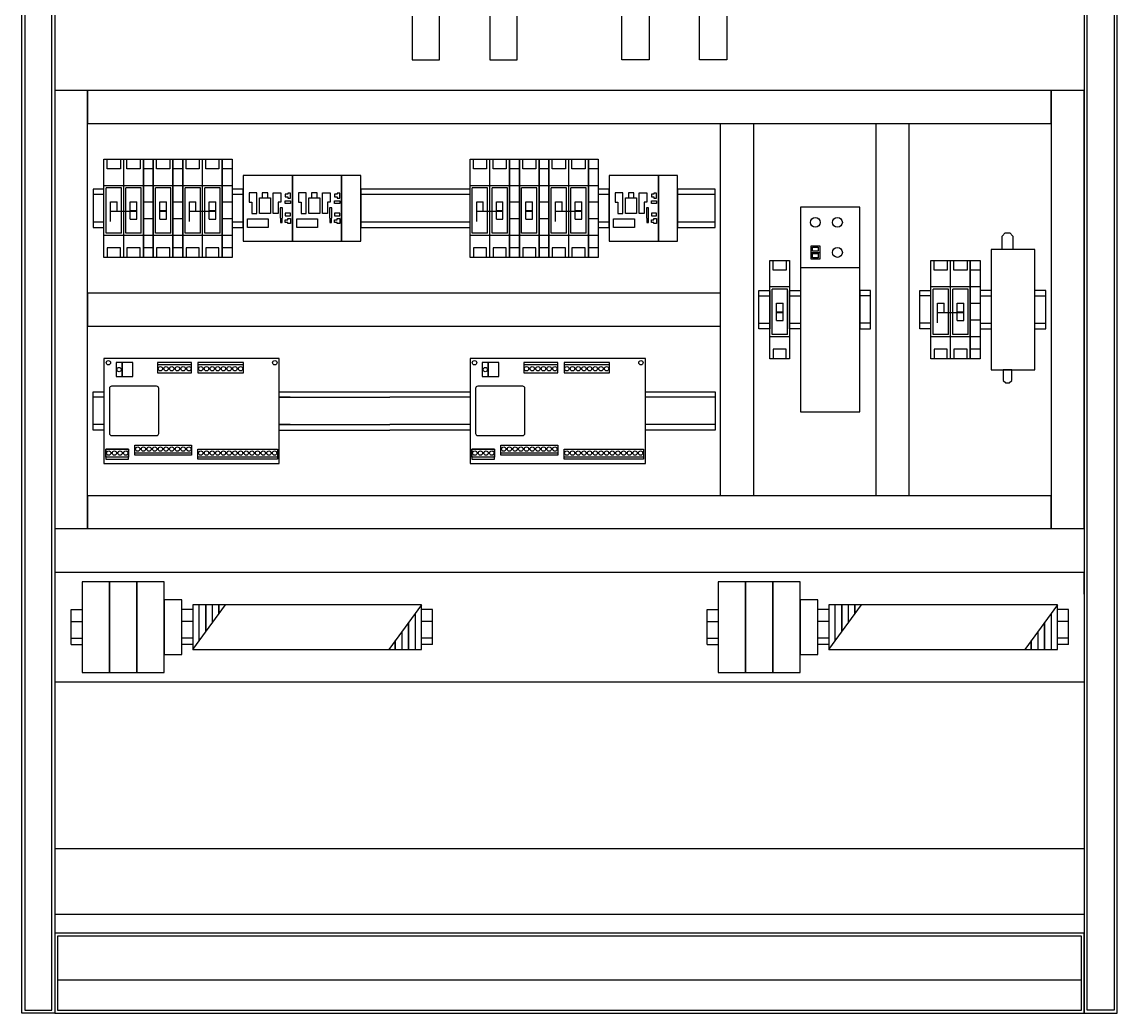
# Model space of a CAD drawing. Header units: millimetres. Extents: x 3151 to 30896, y 1337 to 7086.
# Drawn here: x 21744 to 22744, y 4337 to 5242 of the extents above; entities that cross this region are included whole.
import ezdxf

# ---------------------------------------------------------------- set-up
doc = ezdxf.new("R2010")
doc.units = ezdxf.units.MM

msp = doc.modelspace()

# ---------------------------------------------------------------- linework, layer by layer
at = {"color": 7}
for p, q in [((21743.8, 4336.7), (21743.8, 6536.7)), ((21746.5, 6534), (21746.5, 4339.3)), ((21771.2, 4339.3), (21771.2, 6534)), ((21773.8, 6536.7), (21773.8, 4336.7)), ((22713.8, 6536.7), (22713.8, 4336.7)), ((22716.5, 4339.3), (22716.5, 6534)), ((22741.2, 6534), (22741.2, 4339.3)), ((22743.8, 4336.7), (22743.8, 6536.7)), ((22100.2, 5247.3), (22100.2, 5207.3)), ((22125.2, 5207.3), (22125.2, 5247.3)), ((22171.2, 5247.3), (22171.2, 5207.3)), ((22196.2, 5207.3), (22196.2, 5247.3)), ((22291.5, 5207.3), (22291.5, 5247.3)), ((22316.5, 5247.3), (22316.5, 5207.3)), ((22362.5, 5207.3), (22362.5, 5247.3)), ((22387.5, 5247.3), (22387.5, 5207.3)), ((22100.2, 5207.3), (22125.2, 5207.3)), ((22171.2, 5207.3), (22196.2, 5207.3)), ((22316.5, 5207.3), (22291.5, 5207.3)), ((22387.5, 5207.3), (22362.5, 5207.3)), ((21803.8, 5179.2), (21773.8, 5179.2)), ((21773.8, 5179.2), (21773.8, 4779.2)), ((22713.8, 5179.2), (21773.8, 5179.2)), ((21773.8, 5179.2), (21773.8, 4779.2)), ((21803.8, 4779.2), (21803.8, 5179.2)), ((22683.8, 5179.2), (21803.8, 5179.2)), ((21803.8, 5179.2), (21803.8, 5149.2)), ((22683.8, 5149.2), (22683.8, 5179.2)), ((22713.8, 5179.2), (22683.8, 5179.2)), ((22683.8, 5179.2), (22683.8, 4779.2)), ((22713.8, 4779.2), (22713.8, 5179.2)), ((22713.8, 4779.2), (22713.8, 5179.2)), ((21803.8, 5149.2), (22683.8, 5149.2)), ((22381.8, 4809.2), (22381.8, 5149.2)), ((22381.8, 5149.2), (22411.8, 5149.2)), ((22411.8, 5149.2), (22411.8, 4809.2)), ((22523.8, 4809.2), (22523.8, 5149.2)), ((22523.8, 5149.2), (22553.8, 5149.2)), ((22553.8, 5149.2), (22553.8, 4809.2)), ((21818.8, 5026.7), (21818.8, 5116.7)), ((21818.8, 5116.7), (21836.8, 5116.7)), ((21821.8, 5107.7), (21821.8, 5116.7)), ((21833.8, 5116.7), (21833.8, 5107.7)), ((21836.8, 5026.7), (21836.8, 5116.7)), ((21836.8, 5116.7), (21854.8, 5116.7)), ((21839.8, 5107.7), (21839.8, 5116.7)), ((21851.8, 5116.7), (21851.8, 5107.7)), ((21854.8, 5116.7), (21854.8, 5026.7)), ((21854.8, 5116.7), (21854.8, 5026.7)), ((21854.8, 5116.7), (21863.8, 5116.7)), ((21854.8, 5026.7), (21854.8, 5116.7)), ((21863.8, 5116.7), (21881.8, 5116.7)), ((21863.8, 5026.7), (21863.8, 5116.7)), ((21863.8, 5116.7), (21863.8, 5026.7)), ((21866.8, 5107.7), (21866.8, 5116.7)), ((21878.8, 5116.7), (21878.8, 5107.7)), ((21881.8, 5116.7), (21881.8, 5026.7)), ((21881.8, 5116.7), (21881.8, 5026.7)), ((21881.8, 5116.7), (21890.8, 5116.7)), ((21881.8, 5026.7), (21881.8, 5116.7)), ((21890.8, 5026.7), (21890.8, 5116.7)), ((21890.8, 5116.7), (21908.8, 5116.7)), ((21890.8, 5116.7), (21890.8, 5026.7)), ((21893.8, 5107.7), (21893.8, 5116.7)), ((21905.8, 5116.7), (21905.8, 5107.7)), ((21908.8, 5026.7), (21908.8, 5116.7)), ((21908.8, 5116.7), (21926.8, 5116.7)), ((21911.8, 5107.7), (21911.8, 5116.7)), ((21923.8, 5116.7), (21923.8, 5107.7)), ((21926.8, 5116.7), (21926.8, 5026.7)), ((21926.8, 5116.7), (21926.8, 5026.7)), ((21926.8, 5116.7), (21935.8, 5116.7)), ((21926.8, 5026.7), (21926.8, 5116.7)), ((21935.8, 5116.7), (21935.8, 5026.7)), ((22153.1, 5026.7), (22153.1, 5116.7)), ((22153.1, 5116.7), (22171.1, 5116.7)), ((22156.1, 5107.7), (22156.1, 5116.7)), ((22168.1, 5116.7), (22168.1, 5107.7)), ((22171.1, 5026.7), (22171.1, 5116.7)), ((22171.1, 5116.7), (22189.1, 5116.7)), ((22174.1, 5107.7), (22174.1, 5116.7)), ((22186.1, 5116.7), (22186.1, 5107.7)), ((22189.1, 5116.7), (22189.1, 5026.7)), ((22189.1, 5116.7), (22189.1, 5026.7)), ((22189.1, 5116.7), (22198.1, 5116.7)), ((22189.1, 5026.7), (22189.1, 5116.7)), ((22198.1, 5116.7), (22216.1, 5116.7)), ((22198.1, 5026.7), (22198.1, 5116.7)), ((22198.1, 5116.7), (22198.1, 5026.7)), ((22201.1, 5107.7), (22201.1, 5116.7)), ((22213.1, 5116.7), (22213.1, 5107.7)), ((22216.1, 5116.7), (22216.1, 5026.7)), ((22216.1, 5116.7), (22216.1, 5026.7)), ((22216.1, 5116.7), (22225.1, 5116.7)), ((22216.1, 5026.7), (22216.1, 5116.7)), ((22225.1, 5026.7), (22225.1, 5116.7)), ((22225.1, 5116.7), (22243.1, 5116.7)), ((22225.1, 5116.7), (22225.1, 5026.7)), ((22228.1, 5107.7), (22228.1, 5116.7)), ((22240.1, 5116.7), (22240.1, 5107.7)), ((22243.1, 5026.7), (22243.1, 5116.7)), ((22243.1, 5116.7), (22261.1, 5116.7)), ((22246.1, 5107.7), (22246.1, 5116.7)), ((22258.1, 5116.7), (22258.1, 5107.7)), ((22261.1, 5116.7), (22261.1, 5026.7)), ((22261.1, 5116.7), (22261.1, 5026.7)), ((22261.1, 5116.7), (22270.1, 5116.7)), ((22261.1, 5026.7), (22261.1, 5116.7)), ((22270.1, 5116.7), (22270.1, 5026.7)), ((21833.8, 5107.7), (21821.8, 5107.7)), ((21851.8, 5107.7), (21839.8, 5107.7)), ((21863.8, 5107.7), (21854.8, 5107.7)), ((21878.8, 5107.7), (21866.8, 5107.7)), ((21890.8, 5107.7), (21881.8, 5107.7)), ((21905.8, 5107.7), (21893.8, 5107.7)), ((21923.8, 5107.7), (21911.8, 5107.7)), ((21935.8, 5107.7), (21926.8, 5107.7)), ((21990.8, 5101.7), (21945.8, 5101.7)), ((21945.8, 5101.7), (21945.8, 5041.7)), ((21990.8, 5041.7), (21990.8, 5101.7)), ((22035.8, 5101.7), (21990.8, 5101.7)), ((21990.8, 5101.7), (21990.8, 5041.7)), ((22053.3, 5101.7), (22035.8, 5101.7)), ((22035.8, 5101.7), (22035.8, 5041.7)), ((22035.8, 5041.7), (22035.8, 5101.7)), ((22053.3, 5041.7), (22053.3, 5101.7)), ((22168.1, 5107.7), (22156.1, 5107.7)), ((22186.1, 5107.7), (22174.1, 5107.7)), ((22198.1, 5107.7), (22189.1, 5107.7)), ((22213.1, 5107.7), (22201.1, 5107.7)), ((22225.1, 5107.7), (22216.1, 5107.7)), ((22240.1, 5107.7), (22228.1, 5107.7)), ((22258.1, 5107.7), (22246.1, 5107.7)), ((22270.1, 5107.7), (22261.1, 5107.7)), ((22325.1, 5101.7), (22280.1, 5101.7)), ((22280.1, 5101.7), (22280.1, 5041.7)), ((22342.6, 5101.7), (22325.1, 5101.7)), ((22325.1, 5101.7), (22325.1, 5041.7)), ((22325.1, 5041.7), (22325.1, 5101.7)), ((22342.6, 5041.7), (22342.6, 5101.7)), ((21836.8, 5092.4), (21818.8, 5092.4)), ((21820.8, 5048.9), (21820.8, 5090.4)), ((21834.8, 5090.4), (21820.8, 5090.4)), ((21834.8, 5048.9), (21834.8, 5090.4)), ((21854.8, 5092.4), (21836.8, 5092.4)), ((21838.8, 5048.9), (21838.8, 5090.4)), ((21852.8, 5090.4), (21838.8, 5090.4)), ((21852.8, 5048.9), (21852.8, 5090.4)), ((21863.8, 5092.4), (21854.8, 5092.4)), ((21881.8, 5092.4), (21863.8, 5092.4)), ((21879.8, 5090.4), (21865.8, 5090.4)), ((21865.8, 5048.9), (21865.8, 5090.4)), ((21879.8, 5048.9), (21879.8, 5090.4)), ((21890.8, 5092.4), (21881.8, 5092.4)), ((21908.8, 5092.4), (21890.8, 5092.4)), ((21892.8, 5048.9), (21892.8, 5090.4)), ((21906.8, 5090.4), (21892.8, 5090.4)), ((21906.8, 5048.9), (21906.8, 5090.4)), ((21926.8, 5092.4), (21908.8, 5092.4)), ((21910.8, 5048.9), (21910.8, 5090.4)), ((21924.8, 5090.4), (21910.8, 5090.4)), ((21924.8, 5048.9), (21924.8, 5090.4)), ((21935.8, 5092.4), (21926.8, 5092.4)), ((22171.1, 5092.4), (22153.1, 5092.4)), ((22155.1, 5048.9), (22155.1, 5090.4)), ((22169.1, 5090.4), (22155.1, 5090.4)), ((22169.1, 5048.9), (22169.1, 5090.4)), ((22189.1, 5092.4), (22171.1, 5092.4)), ((22173.1, 5048.9), (22173.1, 5090.4)), ((22187.1, 5090.4), (22173.1, 5090.4)), ((22187.1, 5048.9), (22187.1, 5090.4)), ((22198.1, 5092.4), (22189.1, 5092.4)), ((22216.1, 5092.4), (22198.1, 5092.4)), ((22214.1, 5090.4), (22200.1, 5090.4)), ((22200.1, 5048.9), (22200.1, 5090.4)), ((22214.1, 5048.9), (22214.1, 5090.4)), ((22225.1, 5092.4), (22216.1, 5092.4)), ((22243.1, 5092.4), (22225.1, 5092.4)), ((22227.1, 5048.9), (22227.1, 5090.4)), ((22241.1, 5090.4), (22227.1, 5090.4)), ((22241.1, 5048.9), (22241.1, 5090.4)), ((22261.1, 5092.4), (22243.1, 5092.4)), ((22245.1, 5048.9), (22245.1, 5090.4)), ((22259.1, 5090.4), (22245.1, 5090.4)), ((22259.1, 5048.9), (22259.1, 5090.4)), ((22270.1, 5092.4), (22261.1, 5092.4)), ((21818.8, 5089.2), (21808.8, 5089.2)), ((21808.8, 5089.2), (21808.8, 5054.2)), ((21818.8, 5084.2), (21808.8, 5084.2)), ((21818.8, 5054.2), (21818.8, 5089.2)), ((21945.8, 5089.2), (21935.8, 5089.2)), ((21935.8, 5089.2), (21935.8, 5054.2)), ((21945.8, 5084.2), (21935.8, 5084.2)), ((21945.8, 5054.2), (21945.8, 5089.2)), ((21958.3, 5085.9), (21951.3, 5085.9)), ((21951.3, 5085.9), (21951.3, 5077.4)), ((21958.3, 5066.9), (21958.3, 5085.9)), ((21960.8, 5081.4), (21970.8, 5081.4)), ((21960.8, 5066.9), (21960.8, 5081.4)), ((21968.3, 5085.9), (21963.3, 5085.9)), ((21963.3, 5085.9), (21963.3, 5081.4)), ((21963.3, 5081.4), (21968.3, 5081.4)), ((21968.3, 5081.4), (21968.3, 5085.9)), ((21970.8, 5081.4), (21970.8, 5066.9)), ((21973.3, 5066.9), (21973.3, 5085.9)), ((21973.3, 5085.9), (21980.3, 5085.9)), ((21980.3, 5085.9), (21980.3, 5077.4)), ((21986.7, 5084.5), (21984.3, 5084.5)), ((21984.3, 5084.5), (21984.3, 5082.2)), ((21984.3, 5082.2), (21986.7, 5082.2)), ((21989.1, 5085.7), (21986.7, 5085.7)), ((21986.7, 5085.7), (21986.7, 5084.5)), ((21986.7, 5082.2), (21986.7, 5081)), ((21986.7, 5081), (21989.1, 5081)), ((21989.1, 5081), (21989.1, 5085.7)), ((22003.3, 5085.9), (21996.3, 5085.9)), ((21996.3, 5085.9), (21996.3, 5077.4)), ((22003.3, 5066.9), (22003.3, 5085.9)), ((22005.8, 5081.4), (22015.8, 5081.4)), ((22005.8, 5066.9), (22005.8, 5081.4)), ((22013.3, 5085.9), (22008.3, 5085.9)), ((22008.3, 5085.9), (22008.3, 5081.4)), ((22008.3, 5081.4), (22013.3, 5081.4)), ((22013.3, 5081.4), (22013.3, 5085.9)), ((22015.8, 5081.4), (22015.8, 5066.9)), ((22018.3, 5066.9), (22018.3, 5085.9)), ((22018.3, 5085.9), (22025.3, 5085.9)), ((22025.3, 5085.9), (22025.3, 5077.4)), ((22031.7, 5084.5), (22029.3, 5084.5)), ((22029.3, 5084.5), (22029.3, 5082.2)), ((22029.3, 5082.2), (22031.7, 5082.2)), ((22034.1, 5085.7), (22031.7, 5085.7)), ((22031.7, 5085.7), (22031.7, 5084.5)), ((22031.7, 5082.2), (22031.7, 5081)), ((22031.7, 5081), (22034.1, 5081)), ((22034.1, 5081), (22034.1, 5085.7)), ((22153.1, 5089.2), (22053.3, 5089.2)), ((22053.3, 5089.2), (22053.3, 5054.2)), ((22153.1, 5084.2), (22053.3, 5084.2)), ((22153.1, 5054.2), (22153.1, 5089.2)), ((22280.1, 5089.2), (22270.1, 5089.2)), ((22270.1, 5089.2), (22270.1, 5054.2)), ((22280.1, 5084.2), (22270.1, 5084.2)), ((22280.1, 5054.2), (22280.1, 5089.2)), ((22292.6, 5085.9), (22285.6, 5085.9)), ((22285.6, 5085.9), (22285.6, 5077.4)), ((22292.6, 5066.9), (22292.6, 5085.9)), ((22295.1, 5081.4), (22305.1, 5081.4)), ((22295.1, 5066.9), (22295.1, 5081.4)), ((22302.6, 5085.9), (22297.6, 5085.9)), ((22297.6, 5085.9), (22297.6, 5081.4)), ((22297.6, 5081.4), (22302.6, 5081.4)), ((22302.6, 5081.4), (22302.6, 5085.9)), ((22305.1, 5081.4), (22305.1, 5066.9)), ((22307.6, 5066.9), (22307.6, 5085.9)), ((22307.6, 5085.9), (22314.6, 5085.9)), ((22314.6, 5085.9), (22314.6, 5077.4)), ((22321, 5084.5), (22318.6, 5084.5)), ((22318.6, 5084.5), (22318.6, 5082.2)), ((22318.6, 5082.2), (22321, 5082.2)), ((22323.4, 5085.7), (22321, 5085.7)), ((22321, 5085.7), (22321, 5084.5)), ((22321, 5082.2), (22321, 5081)), ((22321, 5081), (22323.4, 5081)), ((22323.4, 5081), (22323.4, 5085.7)), ((22376.8, 5089.2), (22342.6, 5089.2)), ((22342.6, 5089.2), (22342.6, 5054.2)), ((22376.8, 5084.2), (22342.6, 5084.2)), ((22376.8, 5054.2), (22376.8, 5089.2)), ((21824.8, 5077.7), (21830.8, 5077.7)), ((21824.8, 5059.7), (21824.8, 5077.7)), ((21830.8, 5068.7), (21830.8, 5077.7)), ((21842.8, 5077.7), (21848.8, 5077.7)), ((21842.8, 5061.7), (21842.8, 5077.7)), ((21848.8, 5061.7), (21848.8, 5077.7)), ((21863.8, 5077.2), (21854.8, 5077.2)), ((21869.8, 5077.7), (21875.8, 5077.7)), ((21869.8, 5061.7), (21869.8, 5077.7)), ((21875.8, 5061.7), (21875.8, 5077.7)), ((21890.8, 5077.2), (21881.8, 5077.2)), ((21896.8, 5077.7), (21902.8, 5077.7)), ((21896.8, 5059.7), (21896.8, 5077.7)), ((21902.8, 5068.7), (21902.8, 5077.7)), ((21914.8, 5077.7), (21920.8, 5077.7)), ((21914.8, 5061.7), (21914.8, 5077.7)), ((21920.8, 5061.7), (21920.8, 5077.7)), ((21935.8, 5077.2), (21926.8, 5077.2)), ((21951.3, 5077.4), (21953.8, 5077.4)), ((21953.8, 5077.4), (21953.8, 5066.9)), ((21980.3, 5077.4), (21977.8, 5077.4)), ((21977.8, 5077.4), (21977.8, 5066.9)), ((21981.8, 5072.2), (21979.8, 5072.2)), ((21979.8, 5072.2), (21979.8, 5062.7)), ((21981.8, 5062.7), (21981.8, 5072.2)), ((21984.3, 5078.4), (21989.1, 5078.4)), ((21984.3, 5076), (21984.3, 5078.4)), ((21989.1, 5076), (21984.3, 5076)), ((21989.1, 5078.4), (21989.1, 5076)), ((21996.3, 5077.4), (21998.8, 5077.4)), ((21998.8, 5077.4), (21998.8, 5066.9)), ((22025.3, 5077.4), (22022.8, 5077.4)), ((22022.8, 5077.4), (22022.8, 5066.9)), ((22026.8, 5072.2), (22024.8, 5072.2)), ((22024.8, 5072.2), (22024.8, 5062.7)), ((22026.8, 5062.7), (22026.8, 5072.2)), ((22029.3, 5078.4), (22034.1, 5078.4)), ((22029.3, 5076), (22029.3, 5078.4)), ((22034.1, 5076), (22029.3, 5076)), ((22034.1, 5078.4), (22034.1, 5076)), ((22159.1, 5077.7), (22165.1, 5077.7)), ((22159.1, 5059.7), (22159.1, 5077.7)), ((22165.1, 5068.7), (22165.1, 5077.7)), ((22177.1, 5077.7), (22183.1, 5077.7)), ((22177.1, 5061.7), (22177.1, 5077.7)), ((22183.1, 5061.7), (22183.1, 5077.7)), ((22198.1, 5077.2), (22189.1, 5077.2)), ((22204.1, 5077.7), (22210.1, 5077.7)), ((22204.1, 5061.7), (22204.1, 5077.7)), ((22210.1, 5061.7), (22210.1, 5077.7)), ((22225.1, 5077.2), (22216.1, 5077.2)), ((22231.1, 5077.7), (22237.1, 5077.7)), ((22231.1, 5059.7), (22231.1, 5077.7)), ((22237.1, 5068.7), (22237.1, 5077.7)), ((22249.1, 5077.7), (22255.1, 5077.7)), ((22249.1, 5061.7), (22249.1, 5077.7)), ((22255.1, 5061.7), (22255.1, 5077.7)), ((22270.1, 5077.2), (22261.1, 5077.2)), ((22285.6, 5077.4), (22288.1, 5077.4)), ((22288.1, 5077.4), (22288.1, 5066.9)), ((22314.6, 5077.4), (22312.1, 5077.4)), ((22312.1, 5077.4), (22312.1, 5066.9)), ((22316.1, 5072.2), (22314.1, 5072.2)), ((22314.1, 5072.2), (22314.1, 5062.7)), ((22316.1, 5062.7), (22316.1, 5072.2)), ((22318.6, 5078.4), (22323.4, 5078.4)), ((22318.6, 5076), (22318.6, 5078.4)), ((22323.4, 5076), (22318.6, 5076)), ((22323.4, 5078.4), (22323.4, 5076)), ((22508.8, 5072.7), (22454.8, 5072.7)), ((22454.8, 5072.7), (22454.8, 5017.6)), ((22508.8, 5072.7), (22454.8, 5072.7)), ((22454.8, 5072.7), (22454.8, 4885.7)), ((22508.8, 5017.6), (22508.8, 5072.7)), ((22508.8, 4885.7), (22508.8, 5072.7)), ((21848.8, 5068.7), (21824.8, 5068.7)), ((21842.8, 5069.7), (21848.8, 5069.7)), ((21842.8, 5061.7), (21848.8, 5061.7)), ((21863.8, 5062.2), (21854.8, 5062.2)), ((21869.8, 5069.7), (21875.8, 5069.7)), ((21875.8, 5068.7), (21869.8, 5068.7)), ((21869.8, 5061.7), (21875.8, 5061.7)), ((21890.8, 5062.2), (21881.8, 5062.2)), ((21920.8, 5068.7), (21896.8, 5068.7)), ((21914.8, 5069.7), (21920.8, 5069.7)), ((21914.8, 5061.7), (21920.8, 5061.7)), ((21935.8, 5062.2), (21926.8, 5062.2)), ((21949.8, 5062.2), (21968.8, 5062.2)), ((21949.8, 5054.2), (21949.8, 5062.2)), ((21953.8, 5066.9), (21958.3, 5066.9)), ((21970.8, 5066.9), (21960.8, 5066.9)), ((21968.8, 5062.2), (21968.8, 5054.2)), ((21977.8, 5066.9), (21973.3, 5066.9)), ((21979.8, 5062.7), (21980.1, 5062.7)), ((21980.1, 5062.7), (21980.1, 5058.7)), ((21980.1, 5062.7), (21980.1, 5058.7)), ((21981.6, 5058.7), (21981.6, 5062.7)), ((21981.6, 5062.7), (21981.8, 5062.7)), ((21989.1, 5067.3), (21984.3, 5067.3)), ((21984.3, 5067.3), (21984.3, 5065)), ((21984.3, 5065), (21989.1, 5065)), ((21984.3, 5058.8), (21984.3, 5061.2)), ((21984.3, 5061.2), (21986.7, 5061.2)), ((21986.7, 5061.2), (21986.7, 5062.3)), ((21986.7, 5062.3), (21989.1, 5062.3)), ((21989.1, 5065), (21989.1, 5067.3)), ((21989.1, 5062.3), (21989.1, 5057.7)), ((21994.8, 5062.2), (22013.8, 5062.2)), ((21994.8, 5054.2), (21994.8, 5062.2)), ((21998.8, 5066.9), (22003.3, 5066.9)), ((22015.8, 5066.9), (22005.8, 5066.9)), ((22013.8, 5062.2), (22013.8, 5054.2)), ((22022.8, 5066.9), (22018.3, 5066.9)), ((22024.8, 5062.7), (22025.1, 5062.7)), ((22025.1, 5062.7), (22025.1, 5058.7)), ((22025.1, 5062.7), (22025.1, 5058.7)), ((22026.6, 5058.7), (22026.6, 5062.7)), ((22026.6, 5062.7), (22026.8, 5062.7)), ((22034.1, 5067.3), (22029.3, 5067.3)), ((22029.3, 5067.3), (22029.3, 5065)), ((22029.3, 5065), (22034.1, 5065)), ((22029.3, 5058.8), (22029.3, 5061.2)), ((22029.3, 5061.2), (22031.7, 5061.2)), ((22031.7, 5061.2), (22031.7, 5062.3)), ((22031.7, 5062.3), (22034.1, 5062.3)), ((22034.1, 5065), (22034.1, 5067.3)), ((22034.1, 5062.3), (22034.1, 5057.7)), ((22183.1, 5068.7), (22159.1, 5068.7)), ((22177.1, 5069.7), (22183.1, 5069.7)), ((22177.1, 5061.7), (22183.1, 5061.7)), ((22198.1, 5062.2), (22189.1, 5062.2)), ((22204.1, 5069.7), (22210.1, 5069.7)), ((22210.1, 5068.7), (22204.1, 5068.7)), ((22204.1, 5061.7), (22210.1, 5061.7)), ((22225.1, 5062.2), (22216.1, 5062.2)), ((22255.1, 5068.7), (22231.1, 5068.7)), ((22249.1, 5069.7), (22255.1, 5069.7)), ((22249.1, 5061.7), (22255.1, 5061.7)), ((22270.1, 5062.2), (22261.1, 5062.2)), ((22284.1, 5062.2), (22303.1, 5062.2)), ((22284.1, 5054.2), (22284.1, 5062.2)), ((22288.1, 5066.9), (22292.6, 5066.9)), ((22305.1, 5066.9), (22295.1, 5066.9)), ((22303.1, 5062.2), (22303.1, 5054.2)), ((22312.1, 5066.9), (22307.6, 5066.9)), ((22314.1, 5062.7), (22314.4, 5062.7)), ((22314.4, 5062.7), (22314.4, 5058.7)), ((22314.4, 5062.7), (22314.4, 5058.7)), ((22315.9, 5058.7), (22315.9, 5062.7)), ((22315.9, 5062.7), (22316.1, 5062.7)), ((22323.4, 5067.3), (22318.6, 5067.3)), ((22318.6, 5067.3), (22318.6, 5065)), ((22318.6, 5065), (22323.4, 5065)), ((22318.6, 5058.8), (22318.6, 5061.2)), ((22318.6, 5061.2), (22321, 5061.2)), ((22321, 5061.2), (22321, 5062.3)), ((22321, 5062.3), (22323.4, 5062.3)), ((22323.4, 5065), (22323.4, 5067.3)), ((22323.4, 5062.3), (22323.4, 5057.7)), ((21818.8, 5059.2), (21808.8, 5059.2)), ((21808.8, 5054.2), (21818.8, 5054.2)), ((21945.8, 5059.2), (21935.8, 5059.2)), ((21935.8, 5054.2), (21945.8, 5054.2)), ((21968.8, 5054.2), (21949.8, 5054.2)), ((21980.1, 5058.7), (21981.6, 5058.7)), ((21986.7, 5058.8), (21984.3, 5058.8)), ((21986.7, 5057.7), (21986.7, 5058.8)), ((21989.1, 5057.7), (21986.7, 5057.7)), ((22013.8, 5054.2), (21994.8, 5054.2)), ((22025.1, 5058.7), (22026.6, 5058.7)), ((22031.7, 5058.8), (22029.3, 5058.8)), ((22031.7, 5057.7), (22031.7, 5058.8)), ((22034.1, 5057.7), (22031.7, 5057.7)), ((22153.1, 5059.2), (22053.3, 5059.2)), ((22053.3, 5054.2), (22153.1, 5054.2)), ((22280.1, 5059.2), (22270.1, 5059.2)), ((22270.1, 5054.2), (22280.1, 5054.2)), ((22303.1, 5054.2), (22284.1, 5054.2)), ((22314.4, 5058.7), (22315.9, 5058.7)), ((22321, 5058.8), (22318.6, 5058.8)), ((22321, 5057.7), (22321, 5058.8)), ((22323.4, 5057.7), (22321, 5057.7)), ((22376.8, 5059.2), (22342.6, 5059.2)), ((22342.6, 5054.2), (22376.8, 5054.2)), ((21836.8, 5046.9), (21818.8, 5046.9)), ((21834.8, 5048.9), (21820.8, 5048.9)), ((21854.8, 5046.9), (21836.8, 5046.9)), ((21852.8, 5048.9), (21838.8, 5048.9)), ((21863.8, 5046.9), (21854.8, 5046.9)), ((21881.8, 5046.9), (21863.8, 5046.9)), ((21879.8, 5048.9), (21865.8, 5048.9)), ((21890.8, 5046.9), (21881.8, 5046.9)), ((21908.8, 5046.9), (21890.8, 5046.9)), ((21906.8, 5048.9), (21892.8, 5048.9)), ((21926.8, 5046.9), (21908.8, 5046.9)), ((21924.8, 5048.9), (21910.8, 5048.9)), ((21935.8, 5046.9), (21926.8, 5046.9)), ((21945.8, 5041.7), (21990.8, 5041.7)), ((21990.8, 5041.7), (22035.8, 5041.7)), ((22035.8, 5041.7), (22053.3, 5041.7)), ((22171.1, 5046.9), (22153.1, 5046.9)), ((22169.1, 5048.9), (22155.1, 5048.9)), ((22189.1, 5046.9), (22171.1, 5046.9)), ((22187.1, 5048.9), (22173.1, 5048.9)), ((22198.1, 5046.9), (22189.1, 5046.9)), ((22216.1, 5046.9), (22198.1, 5046.9)), ((22214.1, 5048.9), (22200.1, 5048.9)), ((22225.1, 5046.9), (22216.1, 5046.9)), ((22243.1, 5046.9), (22225.1, 5046.9)), ((22241.1, 5048.9), (22227.1, 5048.9)), ((22261.1, 5046.9), (22243.1, 5046.9)), ((22259.1, 5048.9), (22245.1, 5048.9)), ((22270.1, 5046.9), (22261.1, 5046.9)), ((22280.1, 5041.7), (22325.1, 5041.7)), ((22325.1, 5041.7), (22342.6, 5041.7)), ((22638.8, 5046.2), (22641.8, 5049.2)), ((22638.8, 5034.2), (22638.8, 5046.2)), ((22641.8, 5049.2), (22645.8, 5049.2)), ((22645.8, 5049.2), (22648.8, 5046.2)), ((22648.8, 5046.2), (22648.8, 5034.2)), ((21821.8, 5035.7), (21821.8, 5026.7)), ((21833.8, 5035.7), (21821.8, 5035.7)), ((21833.8, 5026.7), (21833.8, 5035.7)), ((21851.8, 5035.7), (21839.8, 5035.7)), ((21839.8, 5035.7), (21839.8, 5026.7)), ((21851.8, 5026.7), (21851.8, 5035.7)), ((21863.8, 5035.7), (21854.8, 5035.7)), ((21878.8, 5035.7), (21866.8, 5035.7)), ((21866.8, 5035.7), (21866.8, 5026.7)), ((21878.8, 5026.7), (21878.8, 5035.7)), ((21890.8, 5035.7), (21881.8, 5035.7)), ((21893.8, 5035.7), (21893.8, 5026.7)), ((21905.8, 5035.7), (21893.8, 5035.7)), ((21905.8, 5026.7), (21905.8, 5035.7)), ((21923.8, 5035.7), (21911.8, 5035.7)), ((21911.8, 5035.7), (21911.8, 5026.7)), ((21923.8, 5026.7), (21923.8, 5035.7)), ((21935.8, 5035.7), (21926.8, 5035.7)), ((22156.1, 5035.7), (22156.1, 5026.7)), ((22168.1, 5035.7), (22156.1, 5035.7)), ((22168.1, 5026.7), (22168.1, 5035.7)), ((22186.1, 5035.7), (22174.1, 5035.7)), ((22174.1, 5035.7), (22174.1, 5026.7)), ((22186.1, 5026.7), (22186.1, 5035.7)), ((22198.1, 5035.7), (22189.1, 5035.7)), ((22213.1, 5035.7), (22201.1, 5035.7)), ((22201.1, 5035.7), (22201.1, 5026.7)), ((22213.1, 5026.7), (22213.1, 5035.7)), ((22225.1, 5035.7), (22216.1, 5035.7)), ((22228.1, 5035.7), (22228.1, 5026.7)), ((22240.1, 5035.7), (22228.1, 5035.7)), ((22240.1, 5026.7), (22240.1, 5035.7)), ((22258.1, 5035.7), (22246.1, 5035.7)), ((22246.1, 5035.7), (22246.1, 5026.7)), ((22258.1, 5026.7), (22258.1, 5035.7)), ((22270.1, 5035.7), (22261.1, 5035.7)), ((22464.4, 5037.4), (22472.3, 5037.4)), ((22464.4, 5025.4), (22464.4, 5037.4)), ((22464.4, 5031.4), (22472.3, 5031.4)), ((22465.8, 5036.3), (22470.9, 5036.3)), ((22465.8, 5032.5), (22465.8, 5036.3)), ((22470.9, 5032.5), (22465.8, 5032.5)), ((22465.8, 5030.3), (22470.9, 5030.3)), ((22465.8, 5026.5), (22465.8, 5030.3)), ((22470.9, 5036.3), (22470.9, 5032.5)), ((22470.9, 5030.3), (22470.9, 5026.5)), ((22472.3, 5037.4), (22472.3, 5025.4)), ((22668.8, 5034.2), (22628.8, 5034.2)), ((22628.8, 5034.2), (22628.8, 4924.2)), ((22648.8, 5034.2), (22638.8, 5034.2)), ((22668.8, 4924.2), (22668.8, 5034.2)), ((21836.8, 5026.7), (21818.8, 5026.7)), ((21854.8, 5026.7), (21836.8, 5026.7)), ((21863.8, 5026.7), (21854.8, 5026.7)), ((21881.8, 5026.7), (21863.8, 5026.7)), ((21890.8, 5026.7), (21881.8, 5026.7)), ((21908.8, 5026.7), (21890.8, 5026.7)), ((21926.8, 5026.7), (21908.8, 5026.7)), ((21935.8, 5026.7), (21926.8, 5026.7)), ((22171.1, 5026.7), (22153.1, 5026.7)), ((22189.1, 5026.7), (22171.1, 5026.7)), ((22198.1, 5026.7), (22189.1, 5026.7)), ((22216.1, 5026.7), (22198.1, 5026.7)), ((22225.1, 5026.7), (22216.1, 5026.7)), ((22243.1, 5026.7), (22225.1, 5026.7)), ((22261.1, 5026.7), (22243.1, 5026.7)), ((22270.1, 5026.7), (22261.1, 5026.7)), ((22426.8, 5024.2), (22444.8, 5024.2)), ((22426.8, 4934.2), (22426.8, 5024.2)), ((22429.8, 5015.2), (22429.8, 5024.2)), ((22441.8, 5024.2), (22441.8, 5015.2)), ((22444.8, 5024.2), (22444.8, 4934.2)), ((22472.3, 5025.4), (22464.4, 5025.4)), ((22470.9, 5026.5), (22465.8, 5026.5)), ((22573.8, 4934.2), (22573.8, 5024.2)), ((22573.8, 5024.2), (22591.8, 5024.2)), ((22576.8, 5015.2), (22576.8, 5024.2)), ((22588.8, 5024.2), (22588.8, 5015.2)), ((22591.8, 4934.2), (22591.8, 5024.2)), ((22591.8, 5024.2), (22609.8, 5024.2)), ((22594.8, 5015.2), (22594.8, 5024.2)), ((22606.8, 5024.2), (22606.8, 5015.2)), ((22609.8, 5024.2), (22609.8, 4934.2)), ((22609.8, 5024.2), (22609.8, 4934.2)), ((22609.8, 5024.2), (22618.8, 5024.2)), ((22609.8, 4934.2), (22609.8, 5024.2)), ((22618.8, 5024.2), (22618.8, 4934.2)), ((22441.8, 5015.2), (22429.8, 5015.2)), ((22454.8, 5017.6), (22508.8, 5017.6)), ((22588.8, 5015.2), (22576.8, 5015.2)), ((22606.8, 5015.2), (22594.8, 5015.2)), ((22618.8, 5015.2), (22609.8, 5015.2)), ((22381.8, 4994.2), (21803.8, 4994.2)), ((21803.8, 4994.2), (21803.8, 4964.2)), ((22381.8, 4964.2), (22381.8, 4994.2)), ((22416.8, 4961.7), (22416.8, 4996.7)), ((22416.8, 4996.7), (22426.8, 4996.7)), ((22416.8, 4991.7), (22426.8, 4991.7)), ((22444.8, 4999.9), (22426.8, 4999.9)), ((22426.8, 4996.7), (22426.8, 4961.7)), ((22442.8, 4997.9), (22428.8, 4997.9)), ((22428.8, 4956.4), (22428.8, 4997.9)), ((22442.8, 4956.4), (22442.8, 4997.9)), ((22444.8, 4961.7), (22444.8, 4996.7)), ((22444.8, 4996.7), (22454.8, 4996.7)), ((22444.8, 4991.7), (22454.8, 4991.7)), ((22454.8, 4996.7), (22454.8, 4961.7)), ((22518.8, 4996.7), (22508.8, 4996.7)), ((22508.8, 4996.7), (22508.8, 4961.7)), ((22518.8, 4991.7), (22508.8, 4991.7)), ((22518.8, 4961.7), (22518.8, 4996.7)), ((22563.8, 4961.7), (22563.8, 4996.7)), ((22563.8, 4996.7), (22573.8, 4996.7)), ((22573.8, 4991.7), (22563.8, 4991.7)), ((22591.8, 4999.9), (22573.8, 4999.9)), ((22575.8, 4956.4), (22575.8, 4997.9)), ((22589.8, 4997.9), (22575.8, 4997.9)), ((22589.8, 4956.4), (22589.8, 4997.9)), ((22609.8, 4999.9), (22591.8, 4999.9)), ((22593.8, 4956.4), (22593.8, 4997.9)), ((22607.8, 4997.9), (22593.8, 4997.9)), ((22607.8, 4956.4), (22607.8, 4997.9)), ((22618.8, 4999.9), (22609.8, 4999.9)), ((22628.8, 4996.7), (22618.8, 4996.7)), ((22618.8, 4991.7), (22628.8, 4991.7)), ((22678.8, 4996.7), (22668.8, 4996.7)), ((22668.8, 4991.7), (22678.8, 4991.7)), ((22678.8, 4961.7), (22678.8, 4996.7)), ((22432.8, 4985.2), (22438.8, 4985.2)), ((22432.8, 4969.2), (22432.8, 4985.2)), ((22438.8, 4969.2), (22438.8, 4985.2)), ((22579.8, 4985.2), (22585.8, 4985.2)), ((22579.8, 4967.2), (22579.8, 4985.2)), ((22585.8, 4976.2), (22585.8, 4985.2)), ((22597.8, 4985.2), (22603.8, 4985.2)), ((22597.8, 4969.2), (22597.8, 4985.2)), ((22603.8, 4969.2), (22603.8, 4985.2)), ((22618.8, 4984.7), (22609.8, 4984.7)), ((22432.8, 4977.2), (22438.8, 4977.2)), ((22438.8, 4976.2), (22432.8, 4976.2)), ((22603.8, 4976.2), (22579.8, 4976.2)), ((22597.8, 4977.2), (22603.8, 4977.2)), ((21803.8, 4964.2), (22381.8, 4964.2)), ((22416.8, 4966.7), (22426.8, 4966.7)), ((22426.8, 4961.7), (22416.8, 4961.7)), ((22432.8, 4969.2), (22438.8, 4969.2)), ((22444.8, 4966.7), (22454.8, 4966.7)), ((22454.8, 4961.7), (22444.8, 4961.7)), ((22518.8, 4966.7), (22508.8, 4966.7)), ((22508.8, 4961.7), (22518.8, 4961.7)), ((22573.8, 4966.7), (22563.8, 4966.7)), ((22573.8, 4961.7), (22563.8, 4961.7)), ((22597.8, 4969.2), (22603.8, 4969.2)), ((22618.8, 4969.7), (22609.8, 4969.7)), ((22618.8, 4966.7), (22628.8, 4966.7)), ((22618.8, 4961.7), (22628.8, 4961.7)), ((22668.8, 4966.7), (22678.8, 4966.7)), ((22668.8, 4961.7), (22678.8, 4961.7)), ((22444.8, 4954.4), (22426.8, 4954.4)), ((22442.8, 4956.4), (22428.8, 4956.4)), ((22591.8, 4954.4), (22573.8, 4954.4)), ((22589.8, 4956.4), (22575.8, 4956.4)), ((22609.8, 4954.4), (22591.8, 4954.4)), ((22607.8, 4956.4), (22593.8, 4956.4)), ((22618.8, 4954.4), (22609.8, 4954.4)), ((22441.8, 4943.2), (22429.8, 4943.2)), ((22429.8, 4943.2), (22429.8, 4934.2)), ((22441.8, 4934.2), (22441.8, 4943.2)), ((22576.8, 4943.2), (22576.8, 4934.2)), ((22588.8, 4943.2), (22576.8, 4943.2)), ((22588.8, 4934.2), (22588.8, 4943.2)), ((22606.8, 4943.2), (22594.8, 4943.2)), ((22594.8, 4943.2), (22594.8, 4934.2)), ((22606.8, 4934.2), (22606.8, 4943.2)), ((22618.8, 4943.2), (22609.8, 4943.2)), ((21978.8, 4934.7), (21818.8, 4934.7)), ((21818.8, 4934.7), (21818.8, 4838.7)), ((21835.4, 4930.8), (21829.8, 4930.8)), ((21829.8, 4930.8), (21829.8, 4918.1)), ((21845.2, 4930.8), (21835.4, 4930.8)), ((21835.4, 4930.8), (21835.4, 4918.1)), ((21835.4, 4918.1), (21835.4, 4930.8)), ((21845.2, 4918.1), (21845.2, 4930.8)), ((21898.8, 4930.8), (21867.7, 4930.8)), ((21867.7, 4930.8), (21867.7, 4921.6)), ((21898.8, 4921.6), (21898.8, 4930.8)), ((21946.1, 4930.8), (21904.6, 4930.8)), ((21904.6, 4930.8), (21904.6, 4921.6)), ((21946.1, 4921.6), (21946.1, 4930.8)), ((21978.8, 4838.7), (21978.8, 4934.7)), ((22313.1, 4934.7), (22153.1, 4934.7)), ((22153.1, 4934.7), (22153.1, 4838.7)), ((22169.7, 4930.8), (22164, 4930.8)), ((22164, 4930.8), (22164, 4918.1)), ((22179.4, 4930.8), (22169.7, 4930.8)), ((22169.7, 4930.8), (22169.7, 4918.1)), ((22169.7, 4918.1), (22169.7, 4930.8)), ((22179.4, 4918.1), (22179.4, 4930.8)), ((22233.1, 4930.8), (22202, 4930.8)), ((22202, 4930.8), (22202, 4921.6)), ((22233.1, 4921.6), (22233.1, 4930.8)), ((22280.3, 4930.8), (22238.9, 4930.8)), ((22238.9, 4930.8), (22238.9, 4921.6)), ((22280.3, 4921.6), (22280.3, 4930.8)), ((22313.1, 4838.7), (22313.1, 4934.7)), ((22444.8, 4934.2), (22426.8, 4934.2)), ((22591.8, 4934.2), (22573.8, 4934.2)), ((22609.8, 4934.2), (22591.8, 4934.2)), ((22618.8, 4934.2), (22609.8, 4934.2)), ((21898.8, 4928.9), (21867.7, 4928.9)), ((21867.7, 4928.9), (21867.7, 4921.6)), ((21867.7, 4921.6), (21898.8, 4921.6)), ((21867.7, 4921.6), (21898.8, 4921.6)), ((21898.8, 4921.6), (21898.8, 4928.9)), ((21946.1, 4928.9), (21904.6, 4928.9)), ((21904.6, 4928.9), (21904.6, 4921.6)), ((21904.6, 4921.6), (21946.1, 4921.6)), ((21904.6, 4921.6), (21946.1, 4921.6)), ((21946.1, 4921.6), (21946.1, 4928.9)), ((22233.1, 4928.9), (22202, 4928.9)), ((22202, 4928.9), (22202, 4921.6)), ((22202, 4921.6), (22233.1, 4921.6)), ((22202, 4921.6), (22233.1, 4921.6)), ((22233.1, 4921.6), (22233.1, 4928.9)), ((22280.3, 4928.9), (22238.9, 4928.9)), ((22238.9, 4928.9), (22238.9, 4921.6)), ((22238.9, 4921.6), (22280.3, 4921.6)), ((22238.9, 4921.6), (22280.3, 4921.6)), ((22280.3, 4921.6), (22280.3, 4928.9)), ((22628.8, 4924.2), (22668.8, 4924.2)), ((22647.8, 4924.2), (22639.8, 4924.2)), ((22639.8, 4924.2), (22639.8, 4914.6)), ((22647.8, 4914.6), (22647.8, 4924.2)), ((21829.8, 4918.1), (21835.4, 4918.1)), ((21835.4, 4918.1), (21845.2, 4918.1)), ((22164, 4918.1), (22169.7, 4918.1)), ((22169.7, 4918.1), (22179.4, 4918.1)), ((22639.8, 4914.6), (22642.2, 4912.2)), ((22642.2, 4912.2), (22645.4, 4912.2)), ((22645.4, 4912.2), (22647.8, 4914.6)), ((21808.8, 4904.2), (21818.8, 4904.2)), ((21808.8, 4869.2), (21808.8, 4904.2)), ((21823.8, 4907.2), (21823.8, 4866.2)), ((21866.8, 4909.2), (21825.8, 4909.2)), ((21868.8, 4866.2), (21868.8, 4907.2)), ((21978.8, 4904.2), (21988.8, 4904.2)), ((21988.8, 4904.2), (22079.8, 4904.2)), ((22079.8, 4904.2), (22153.1, 4904.2)), ((22158.1, 4907.2), (22158.1, 4866.2)), ((22201.1, 4909.2), (22160.1, 4909.2)), ((22203.1, 4866.2), (22203.1, 4907.2)), ((22313.1, 4904.2), (22376.8, 4904.2)), ((22376.8, 4904.2), (22376.8, 4869.2)), ((21818.8, 4899.2), (21808.8, 4899.2)), ((21978.8, 4899.2), (21988.8, 4899.2)), ((21988.8, 4899.2), (21978.8, 4899.2)), ((21988.8, 4899.2), (22079.8, 4899.2)), ((22153.1, 4899.2), (22079.8, 4899.2)), ((22376.8, 4899.2), (22313.1, 4899.2)), ((22454.8, 4885.7), (22508.8, 4885.7)), ((21818.8, 4874.2), (21808.8, 4874.2)), ((21978.8, 4874.2), (21988.8, 4874.2)), ((21988.8, 4874.2), (21978.8, 4874.2)), ((21988.8, 4874.2), (22079.8, 4874.2)), ((22153.1, 4874.2), (22079.8, 4874.2)), ((22376.8, 4874.2), (22313.1, 4874.2)), ((21818.8, 4869.2), (21808.8, 4869.2)), ((21825.8, 4864.2), (21866.8, 4864.2)), ((21978.8, 4869.2), (21988.8, 4869.2)), ((21988.8, 4869.2), (22079.8, 4869.2)), ((22153.1, 4869.2), (22079.8, 4869.2)), ((22160.1, 4864.2), (22201.1, 4864.2)), ((22376.8, 4869.2), (22313.1, 4869.2)), ((21841.3, 4851.8), (21820.5, 4851.8)), ((21820.5, 4851.8), (21820.5, 4842.6)), ((21820.5, 4851.8), (21841.3, 4851.8)), ((21820.5, 4844.5), (21820.5, 4851.8)), ((21841.3, 4842.6), (21841.3, 4851.8)), ((21841.3, 4851.8), (21841.3, 4844.5)), ((21847, 4855.5), (21898.8, 4855.5)), ((21847, 4848.2), (21847, 4855.5)), ((21847, 4855.5), (21898.8, 4855.5)), ((21847, 4846.3), (21847, 4855.5)), ((21898.8, 4855.5), (21898.8, 4848.2)), ((21898.8, 4855.5), (21898.8, 4846.3)), ((21904.6, 4851.8), (21977.2, 4851.8)), ((21904.6, 4844.5), (21904.6, 4851.8)), ((21904.6, 4851.8), (21977.2, 4851.8)), ((21904.6, 4842.6), (21904.6, 4851.8)), ((21977.2, 4851.8), (21977.2, 4844.5)), ((21977.2, 4851.8), (21977.2, 4842.6)), ((22175.5, 4851.8), (22154.8, 4851.8)), ((22154.8, 4851.8), (22154.8, 4842.6)), ((22154.8, 4851.8), (22175.5, 4851.8)), ((22154.8, 4844.5), (22154.8, 4851.8)), ((22175.5, 4842.6), (22175.5, 4851.8)), ((22175.5, 4851.8), (22175.5, 4844.5)), ((22181.3, 4855.5), (22233.1, 4855.5)), ((22181.3, 4848.2), (22181.3, 4855.5)), ((22181.3, 4855.5), (22233.1, 4855.5)), ((22181.3, 4846.3), (22181.3, 4855.5)), ((22233.1, 4855.5), (22233.1, 4848.2)), ((22233.1, 4855.5), (22233.1, 4846.3)), ((22238.9, 4851.8), (22311.4, 4851.8)), ((22238.9, 4844.5), (22238.9, 4851.8)), ((22238.9, 4851.8), (22311.4, 4851.8)), ((22238.9, 4842.6), (22238.9, 4851.8)), ((22311.4, 4851.8), (22311.4, 4844.5)), ((22311.4, 4851.8), (22311.4, 4842.6)), ((21841.3, 4844.5), (21820.5, 4844.5)), ((21820.5, 4842.6), (21841.3, 4842.6)), ((21898.8, 4848.2), (21847, 4848.2)), ((21898.8, 4846.3), (21847, 4846.3)), ((21977.2, 4844.5), (21904.6, 4844.5)), ((21977.2, 4842.6), (21904.6, 4842.6)), ((22175.5, 4844.5), (22154.8, 4844.5)), ((22154.8, 4842.6), (22175.5, 4842.6)), ((22233.1, 4848.2), (22181.3, 4848.2)), ((22233.1, 4846.3), (22181.3, 4846.3)), ((22311.4, 4844.5), (22238.9, 4844.5)), ((22311.4, 4842.6), (22238.9, 4842.6)), ((21818.8, 4838.7), (21978.8, 4838.7)), ((22153.1, 4838.7), (22313.1, 4838.7)), ((22683.8, 4809.2), (21803.8, 4809.2)), ((21803.8, 4809.2), (21803.8, 4779.2)), ((22411.8, 4809.2), (22381.8, 4809.2)), ((22553.8, 4809.2), (22523.8, 4809.2)), ((22683.8, 4779.2), (22683.8, 4809.2)), ((21773.8, 4779.2), (21803.8, 4779.2)), ((21773.8, 4779.2), (22713.8, 4779.2)), ((21803.8, 4779.2), (22683.8, 4779.2)), ((22683.8, 4779.2), (22713.8, 4779.2)), ((22713.8, 4739.2), (21773.8, 4739.2)), ((21773.8, 4739.2), (21773.8, 4639.2)), ((21823.8, 4730.7), (21798.8, 4730.7)), ((21798.8, 4730.7), (21798.8, 4647.7)), ((21848.8, 4730.7), (21823.8, 4730.7)), ((21823.8, 4730.7), (21823.8, 4647.7)), ((21823.8, 4647.7), (21823.8, 4730.7)), ((21848.8, 4647.7), (21848.8, 4730.7)), ((21873.8, 4730.7), (21848.8, 4730.7)), ((21848.8, 4730.7), (21848.8, 4647.7)), ((21873.8, 4647.7), (21873.8, 4730.7)), ((22404.5, 4730.7), (22379.5, 4730.7)), ((22379.5, 4730.7), (22379.5, 4647.7)), ((22429.5, 4730.7), (22404.5, 4730.7)), ((22404.5, 4730.7), (22404.5, 4647.7)), ((22404.5, 4647.7), (22404.5, 4730.7)), ((22429.5, 4647.7), (22429.5, 4730.7)), ((22454.5, 4730.7), (22429.5, 4730.7)), ((22429.5, 4730.7), (22429.5, 4647.7)), ((22454.5, 4647.7), (22454.5, 4730.7)), ((22713.8, 4719.2), (22713.8, 4739.2)), ((21889.8, 4714.2), (21873.8, 4714.2)), ((21873.8, 4714.2), (21873.8, 4664.2)), ((21889.8, 4664.2), (21889.8, 4714.2)), ((22470.5, 4714.2), (22454.5, 4714.2)), ((22454.5, 4714.2), (22454.5, 4664.2)), ((22470.5, 4664.2), (22470.5, 4714.2)), ((21788.8, 4673.2), (21788.8, 4705.2)), ((21788.8, 4705.2), (21798.8, 4705.2)), ((21889.8, 4673.2), (21889.8, 4705.2)), ((21899.8, 4705.2), (21889.8, 4705.2)), ((21929.8, 4709.7), (21899.8, 4709.7)), ((21899.8, 4709.7), (21899.8, 4668.7)), ((21899.8, 4668.7), (21929.8, 4709.7)), ((22108.8, 4709.7), (21899.8, 4709.7)), ((21899.8, 4709.7), (21899.8, 4668.7)), ((21905.8, 4676.9), (21905.8, 4709.7)), ((21911.8, 4709.7), (21911.8, 4685.1)), ((21911.8, 4685.7), (21911.8, 4709.7)), ((21917.8, 4693.3), (21917.8, 4709.7)), ((21923.8, 4709.7), (21923.8, 4701.5)), ((21923.8, 4701.7), (21923.8, 4709.7)), ((22108.8, 4709.7), (22078.8, 4668.7)), ((22102.8, 4701.5), (22102.8, 4668.7)), ((22108.8, 4668.7), (22108.8, 4709.7)), ((22108.8, 4709.7), (22108.8, 4709.7)), ((22108.8, 4668.7), (22108.8, 4709.7)), ((22118.8, 4705.2), (22108.8, 4705.2)), ((22118.8, 4673.2), (22118.8, 4705.2)), ((22369.5, 4673.2), (22369.5, 4705.2)), ((22369.5, 4705.2), (22379.5, 4705.2)), ((22470.5, 4673.2), (22470.5, 4705.2)), ((22480.5, 4705.2), (22470.5, 4705.2)), ((22510.5, 4709.7), (22480.5, 4709.7)), ((22480.5, 4709.7), (22480.5, 4668.7)), ((22480.5, 4668.7), (22510.5, 4709.7)), ((22689.5, 4709.7), (22480.5, 4709.7)), ((22480.5, 4709.7), (22480.5, 4668.7)), ((22486.5, 4676.9), (22486.5, 4709.7)), ((22492.5, 4709.7), (22492.5, 4685.1)), ((22492.5, 4685.7), (22492.5, 4709.7)), ((22498.5, 4693.3), (22498.5, 4709.7)), ((22504.5, 4709.7), (22504.5, 4701.5)), ((22504.5, 4701.7), (22504.5, 4709.7)), ((22689.5, 4709.7), (22659.5, 4668.7)), ((22683.5, 4701.5), (22683.5, 4668.7)), ((22689.5, 4668.7), (22689.5, 4709.7)), ((22689.5, 4709.7), (22689.5, 4709.7)), ((22689.5, 4668.7), (22689.5, 4709.7)), ((22699.5, 4705.2), (22689.5, 4705.2)), ((22699.5, 4673.2), (22699.5, 4705.2)), ((21788.8, 4694.2), (21798.8, 4694.2)), ((21899.8, 4694.2), (21889.8, 4694.2)), ((22096.8, 4668.7), (22096.8, 4693.3)), ((22096.8, 4692.7), (22096.8, 4668.7)), ((22118.8, 4694.2), (22108.8, 4694.2)), ((22369.5, 4694.2), (22379.5, 4694.2)), ((22480.5, 4694.2), (22470.5, 4694.2)), ((22677.5, 4668.7), (22677.5, 4693.3)), ((22677.5, 4692.7), (22677.5, 4668.7)), ((22699.5, 4694.2), (22689.5, 4694.2)), ((22090.8, 4685.1), (22090.8, 4668.7)), ((22671.5, 4685.1), (22671.5, 4668.7)), ((21788.8, 4679.2), (21798.8, 4679.2)), ((21788.8, 4673.2), (21798.8, 4673.2)), ((21899.8, 4679.2), (21889.8, 4679.2)), ((21899.8, 4673.2), (21889.8, 4673.2)), ((22084.8, 4668.7), (22084.8, 4676.9)), ((22084.8, 4676.7), (22084.8, 4668.7)), ((22118.8, 4679.2), (22108.8, 4679.2)), ((22118.8, 4673.2), (22108.8, 4673.2)), ((22369.5, 4679.2), (22379.5, 4679.2)), ((22369.5, 4673.2), (22379.5, 4673.2)), ((22480.5, 4679.2), (22470.5, 4679.2)), ((22480.5, 4673.2), (22470.5, 4673.2)), ((22665.5, 4668.7), (22665.5, 4676.9)), ((22665.5, 4676.7), (22665.5, 4668.7)), ((22699.5, 4679.2), (22689.5, 4679.2)), ((22699.5, 4673.2), (22689.5, 4673.2)), ((21873.8, 4664.2), (21889.8, 4664.2)), ((21899.8, 4668.7), (21899.8, 4668.7)), ((21899.8, 4668.7), (22108.8, 4668.7)), ((22078.8, 4668.7), (22108.8, 4668.7)), ((22454.5, 4664.2), (22470.5, 4664.2)), ((22480.5, 4668.7), (22480.5, 4668.7)), ((22480.5, 4668.7), (22689.5, 4668.7)), ((22659.5, 4668.7), (22689.5, 4668.7)), ((21798.8, 4647.7), (21823.8, 4647.7)), ((21823.8, 4647.7), (21848.8, 4647.7)), ((21848.8, 4647.7), (21873.8, 4647.7)), ((22379.5, 4647.7), (22404.5, 4647.7)), ((22404.5, 4647.7), (22429.5, 4647.7)), ((22429.5, 4647.7), (22454.5, 4647.7)), ((21773.8, 4639.2), (22713.8, 4639.2)), ((22713.8, 4486.6), (21773.8, 4486.6, 0)), ((22713.8, 4426.7), (21773.8, 4426.7)), ((22713.8, 4409.7), (21773.8, 4409.7)), ((21773.8, 4409.7), (21773.8, 4336.7)), ((22711.2, 4407), (21776.5, 4407)), ((21776.5, 4407), (21776.5, 4339.3)), ((22711.2, 4339.3), (22711.2, 4407)), ((22713.8, 4336.7), (22713.8, 4409.7)), ((22711.2, 4366.7), (21776.5, 4366.7)), ((21773.8, 4336.7), (21743.8, 4336.7)), ((21746.5, 4339.3), (21771.2, 4339.3)), ((21773.8, 4336.7), (22713.8, 4336.7)), ((21776.5, 4339.3), (22711.2, 4339.3)), ((22713.8, 4336.7), (22743.8, 4336.7)), ((22741.2, 4339.3), (22716.5, 4339.3))]:
    msp.add_line(p, q, dxfattribs=at)
for centre, radius in [((22468.3, 5058.9), 4.47), ((22488.5, 5058.9), 4.47), ((22488.5, 5031.4), 4.47), ((21822.8, 4930.7), 2), ((21974.8, 4930.7), 2), ((22157.1, 4930.7), 2), ((22309.1, 4930.7), 2), ((21832.6, 4924.4), 2), ((21870.3, 4925.2), 2), ((21875.5, 4925.2), 2), ((21880.7, 4925.2), 2), ((21885.9, 4925.2), 2), ((21891.1, 4925.2), 2), ((21896.3, 4925.2), 2), ((21907.2, 4925.2), 2), ((21912.4, 4925.2), 2), ((21917.6, 4925.2), 2), ((21922.7, 4925.2), 2), ((21927.9, 4925.2), 2), ((21933.1, 4925.2), 2), ((21938.3, 4925.2), 2), ((21943.5, 4925.2), 2), ((22166.9, 4924.4), 2), ((22204.6, 4925.2), 2), ((22209.8, 4925.2), 2), ((22215, 4925.2), 2), ((22220.1, 4925.2), 2), ((22225.3, 4925.2), 2), ((22230.5, 4925.2), 2), ((22241.4, 4925.2), 2), ((22246.6, 4925.2), 2), ((22251.8, 4925.2), 2), ((22257, 4925.2), 2), ((22262.2, 4925.2), 2), ((22267.4, 4925.2), 2), ((22272.6, 4925.2), 2), ((22277.7, 4925.2), 2), ((21823.1, 4848.2), 2), ((21828.3, 4848.2), 2), ((21833.5, 4848.2), 2), ((21838.7, 4848.2), 2), ((21849.6, 4851.8), 2), ((21854.8, 4851.8), 2), ((21860, 4851.8), 2), ((21865.1, 4851.8), 2), ((21870.3, 4851.8), 2), ((21875.5, 4851.8), 2), ((21880.7, 4851.8), 2), ((21885.9, 4851.8), 2), ((21891.1, 4851.8), 2), ((21896.3, 4851.8), 2), ((21907.2, 4848.2), 2), ((21912.4, 4848.2), 2), ((21917.6, 4848.2), 2), ((21922.7, 4848.2), 2), ((21927.9, 4848.2), 2), ((21933.1, 4848.2), 2), ((21938.3, 4848.2), 2), ((21943.5, 4848.2), 2), ((21948.7, 4848.2), 2), ((21953.9, 4848.2), 2), ((21959, 4848.2), 2), ((21964.2, 4848.2), 2), ((21969.4, 4848.2), 2), ((21974.6, 4848.2), 2), ((22157.4, 4848.2), 2), ((22162.5, 4848.2), 2), ((22167.7, 4848.2), 2), ((22172.9, 4848.2), 2), ((22183.8, 4851.8), 2), ((22189, 4851.8), 2), ((22194.2, 4851.8), 2), ((22199.4, 4851.8), 2), ((22204.6, 4851.8), 2), ((22209.8, 4851.8), 2), ((22215, 4851.8), 2), ((22220.1, 4851.8), 2), ((22225.3, 4851.8), 2), ((22230.5, 4851.8), 2), ((22241.4, 4848.2), 2), ((22246.6, 4848.2), 2), ((22251.8, 4848.2), 2), ((22257, 4848.2), 2), ((22262.2, 4848.2), 2), ((22267.4, 4848.2), 2), ((22272.6, 4848.2), 2), ((22277.7, 4848.2), 2), ((22282.9, 4848.2), 2), ((22288.1, 4848.2), 2), ((22293.3, 4848.2), 2), ((22298.5, 4848.2), 2), ((22303.7, 4848.2), 2), ((22308.8, 4848.2), 2)]:
    msp.add_circle(centre, radius, dxfattribs=at)
for centre, start, end in [((21825.8, 4907.2), 90, 180), ((21866.8, 4907.2), 0, 90), ((22160.1, 4907.2), 90, 180), ((22201.1, 4907.2), 0, 90), ((21825.8, 4866.2), 180, 270), ((21866.8, 4866.2), 270, 0), ((22160.1, 4866.2), 180, 270), ((22201.1, 4866.2), 270, 0)]:
    msp.add_arc(centre, 2, start, end, dxfattribs=at)

doc.saveas('drawing.dxf')
